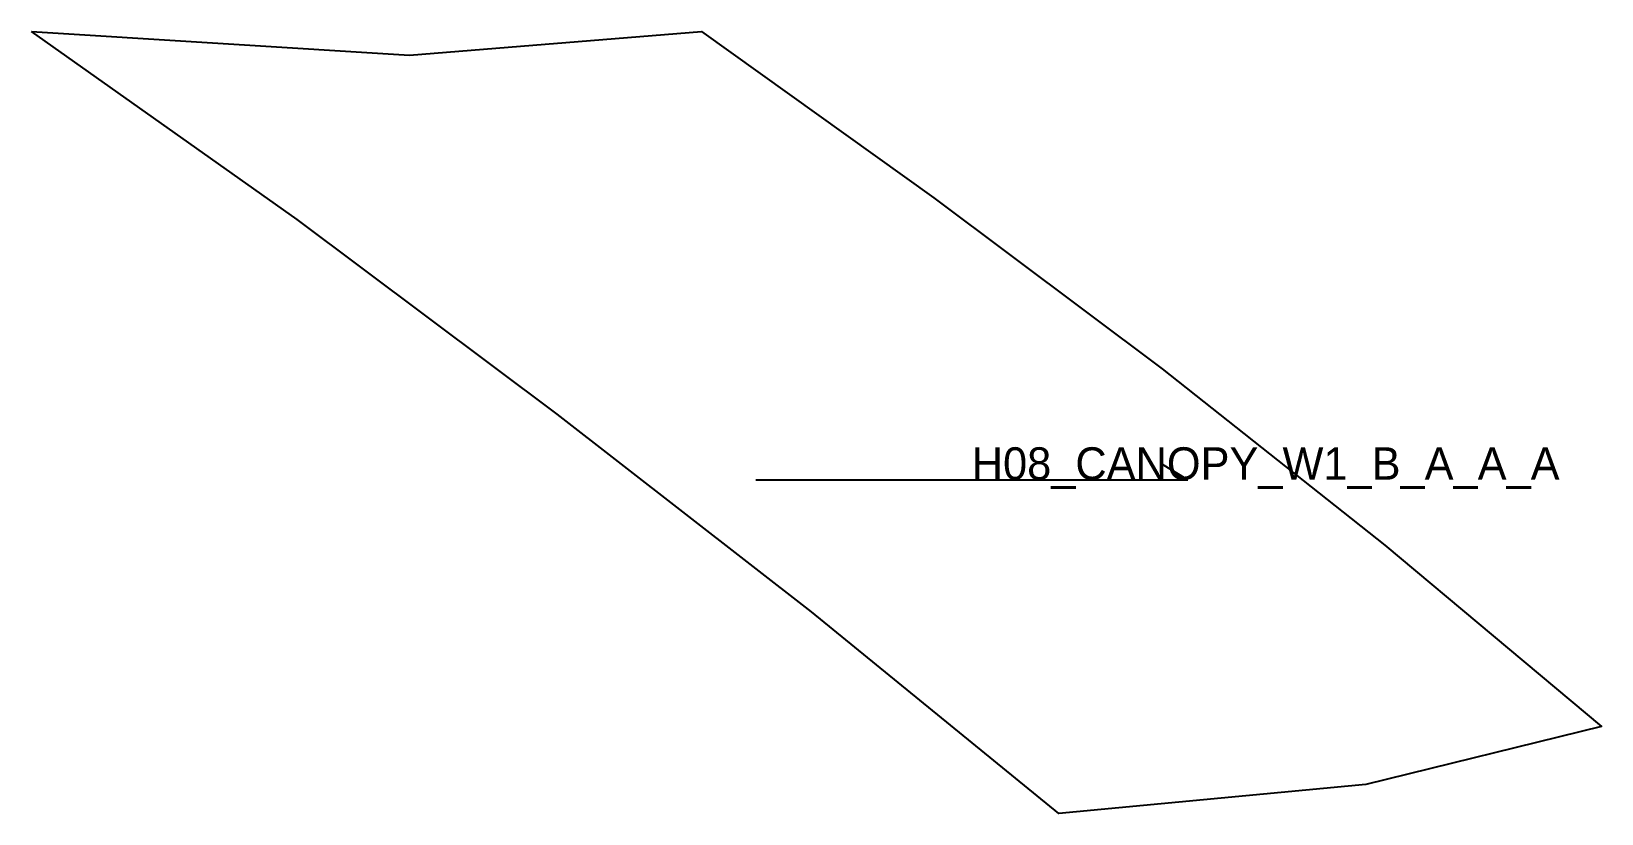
# Model space of a CAD drawing. Header units: millimetres. Extents: x 0 to 291, y -145 to 0.
import ezdxf

# ---------------------------------------------------------------- set-up
doc = ezdxf.new("R2010")
doc.units = ezdxf.units.MM
for name, color, linetype in [('CUT', 1, 'Continuous'), ('GRAIN', 3, 'Continuous'), ('LABEL', 7, 'Continuous'), ('SEW', 5, 'Continuous')]:
    doc.layers.add(name, color=color, linetype=linetype)

msp = doc.modelspace()

# ---------------------------------------------------------------- linework, layer by layer
at = {"layer": 'CUT'}
msp.add_lwpolyline([(0, 0), (69.97, -4.37), (124.06, 0), (167.05, -30.8), (209.31, -62.45), (250.51, -95.15), (290.66, -128.69), (247.01, -139.45), (190.21, -144.82), (144.43, -107.48), (97.3, -70.86), (49.2, -34.85), (0, 0)], close=True, dxfattribs=at)
at = {"layer": 'GRAIN'}
for p, q in [((214.07, -83), (209.07, -80)), ((134.07, -83), (214.07, -83))]:
    msp.add_line(p, q, dxfattribs=at)
at = {"layer": 'SEW'}
msp.add_lwpolyline([(0, 0), (69.97, -4.37), (124.06, 0), (167.05, -30.8), (209.31, -62.45), (250.51, -95.15), (290.66, -128.69), (247.01, -139.45), (190.21, -144.82), (144.43, -107.48), (97.3, -70.86), (49.2, -34.85)], close=True, dxfattribs=at)

# ---------------------------------------------------------------- texts
at = {"layer": 'LABEL'}
msp.add_text('H08_CANOPY_W1_B_A_A_A', height=6, dxfattribs=at).set_placement((174.07, -83))

doc.saveas('drawing.dxf')
